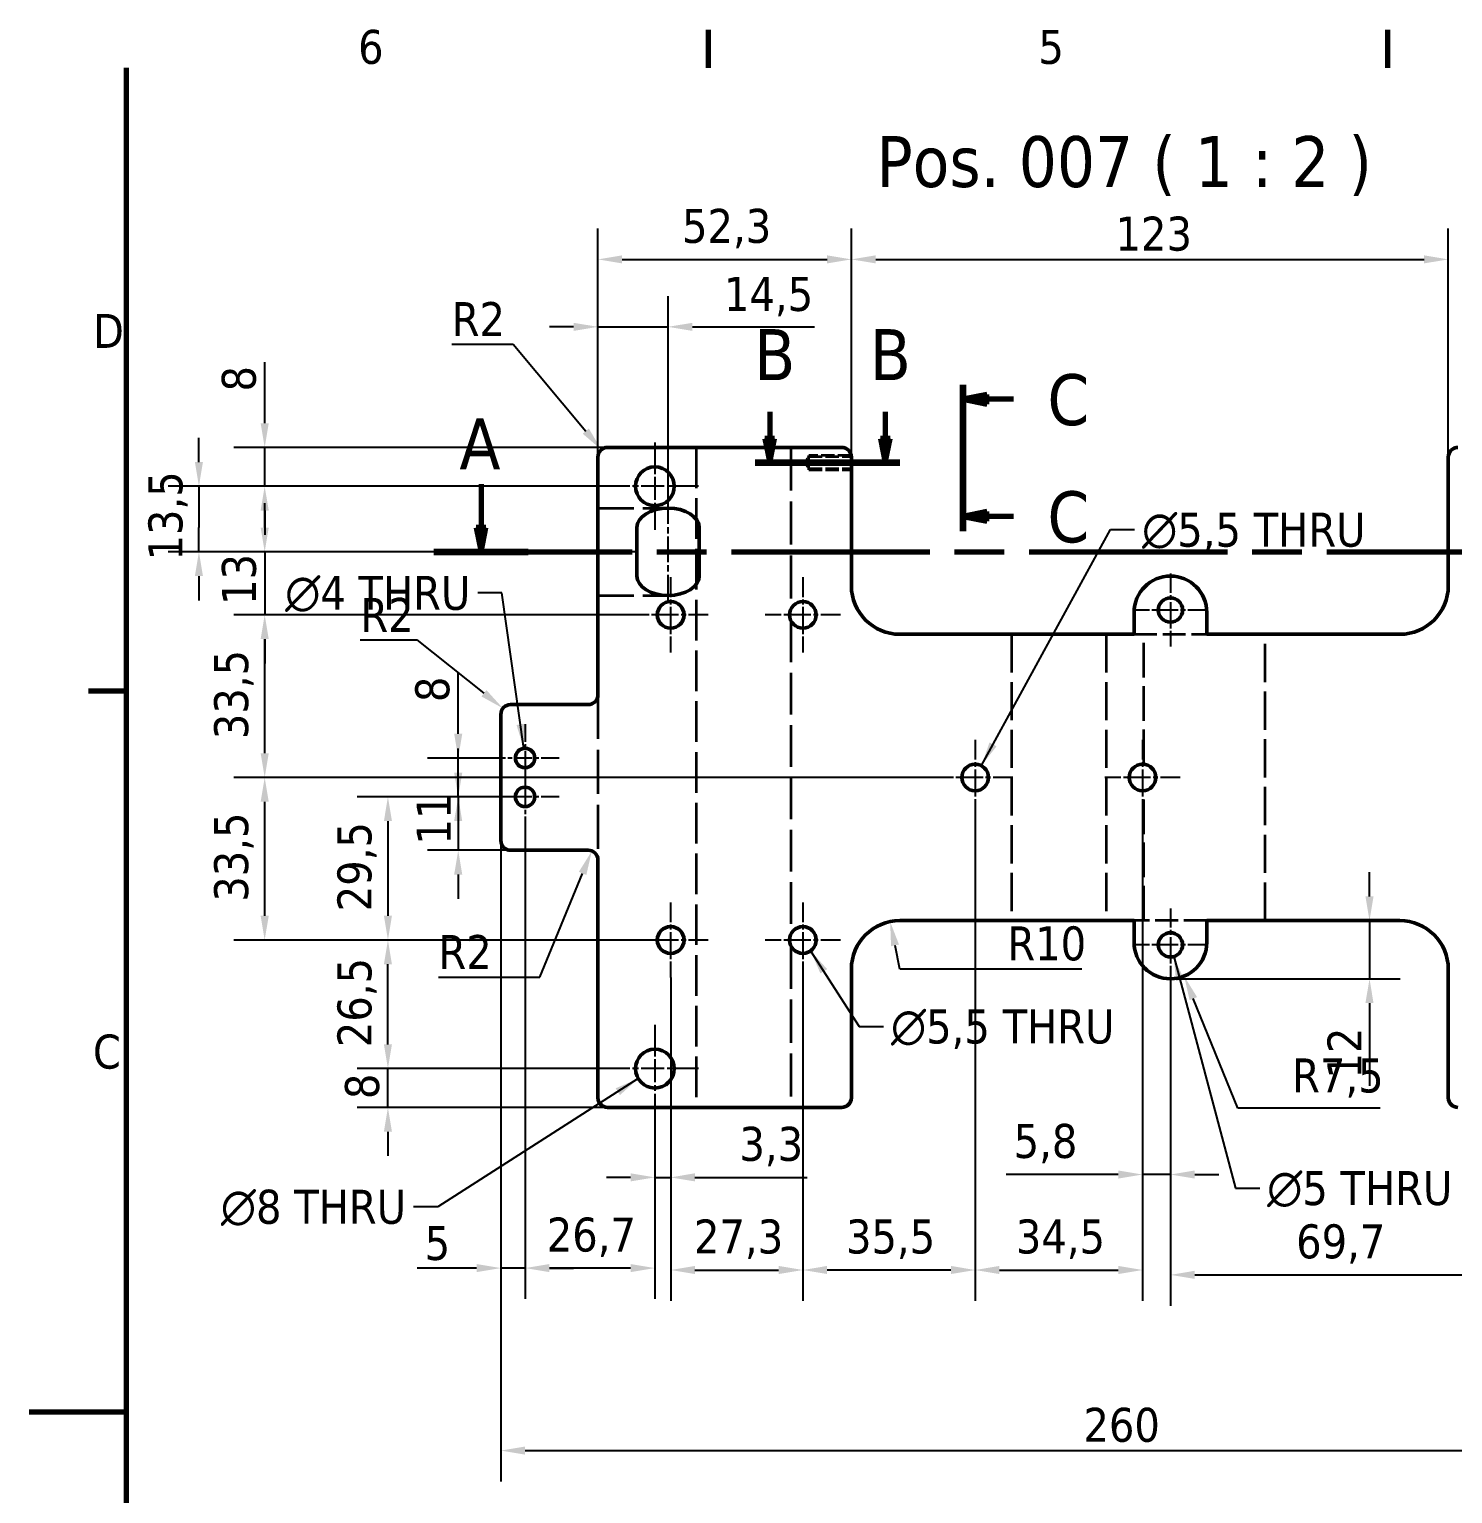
# Model space of a CAD drawing. Header units: millimetres. Extents: x 0 to 840, y 0 to 594.
# Drawn here: x 0 to 293.3, y 280.1 to 581.9 of the extents above; entities that cross this region are included whole.
import ezdxf

# ---------------------------------------------------------------- set-up
doc = ezdxf.new("R2010")
doc.units = ezdxf.units.MM
doc.header["$LTSCALE"] = 2
doc.linetypes.add('CHAIN', pattern=[0.3543, 0.2362, -0.0295, 0.0591, -0.0295])
doc.linetypes.add('DASHED', pattern=[0.2068, 0.1655, -0.0413])
for name, color, linetype, lineweight in [('Border (ISO)', 7, 'Continuous', 70), ('Center Mark (ISO)', 7, 'Continuous', 25), ('Centerline (ISO)', 7, 'Continuous', 25), ('Dimension (ISO)', 7, 'Continuous', 25), ('Hidden (ISO)', 7, 'DASHED', 35), ('Section Line (ISO)', 7, 'CHAIN', 70), ('Symbol (ISO)', 7, 'Continuous', 25), ('Visible (ISO)', 7, 'Continuous', 50)]:
    doc.layers.add(name, color=color, linetype=linetype, lineweight=lineweight)
doc.styles.add('Label Text (ISO)', font='tahoma.ttf')
doc.styles.add('Note Text (ISO)', font='tahoma.ttf')
doc.styles.add('Text Style45', font='tahoma.ttf')
doc.dimstyles.new('Default - Method 1b (ISO)', dxfattribs={"dimscale": 2, "dimtxt": 3.5, "dimasz": 2.5, "dimexe": 3.175, "dimexo": 0, "dimgap": 0.762, "dimtad": 1, "dimtoh": 1, "dimrnd": 1e-08, "dimtxsty": 'Note Text (ISO)', "dimcen": 0.09, "dimdle": 10, "dimclrd": 256, "dimclre": 256, "dimclrt": 256, "dimazin": 2, "dimtfac": 1, "dimtmove": 0, "dimatfit": 3, "dimfxl": 0, "dimtolj": 1, "dimlwd": -1, "dimlwe": -1, "dimarcsym": 0})
doc.dimstyles.new('Default - Method 1b (ISO)$7', dxfattribs={"dimscale": 2, "dimtxt": 3.5, "dimasz": 2.5, "dimexe": 3.175, "dimexo": 0, "dimgap": 0.762, "dimtad": 1, "dimtoh": 1, "dimrnd": 1e-08, "dimtxsty": 'Note Text (ISO)', "dimcen": 0.09, "dimdle": 10, "dimclrd": 256, "dimclre": 256, "dimclrt": 256, "dimazin": 2, "dimtfac": 1, "dimtmove": 0, "dimatfit": 3, "dimfxl": 0, "dimtolj": 1, "dimlwd": -1, "dimlwe": -1, "dimarcsym": 0})

# ---------------------------------------------------------------- blocks, each defined once
blk = doc.blocks.new('Borders Default Border')
at = {"layer": 'Border (ISO)'}
for p, q in [((70, 287), (70, 290.9)), ((140, 287), (140, 290.9)), ((10, 222.75), (6.1, 222.75))]:
    blk.add_line(p, q, dxfattribs=at)
at = {"layer": 'Border (ISO)', "flags": 128}
for points in [[(10, 10), (10, 287)], [(0, 148.5), (10, 148.5)]]:
    blk.add_lwpolyline(points, dxfattribs=at)
at = {"layer": 'Border (ISO)', "char_height": 3.5, "attachment_point": 7, "style": 'Note Text (ISO)'}
for s, insert in [('6', (33.88, 287.33)), ('5', (103.98, 287.33)), ('D', (6.57, 258.13)), ('C', (6.56, 183.81))]:
    blk.add_mtext(s, dxfattribs=dict(at, insert=insert))
blk = doc.blocks.new('*D5')
at = {"layer": 'Defpoints', "color": 0}
for p in [(97.18, 414.74), (357.18, 361.74), (357.18, 289.03)]:
    blk.add_point(p, dxfattribs=at)
at = {"layer": 'Dimension (ISO)'}
for p, q in [((97.18, 414.74), (97.18, 282.68)), ((357.18, 361.74), (357.18, 282.68)), ((102.18, 289.03), (352.18, 289.03))]:
    blk.add_line(p, q, dxfattribs=at)
for points in [[(102.18, 289.86), (102.18, 288.2), (97.18, 289.03)], [(352.18, 289.86), (352.18, 288.2), (357.18, 289.03)]]:
    blk.add_solid(points, dxfattribs=at)
at = {"layer": 'Dimension (ISO)', "insert": (217.24, 297.85), "char_height": 7, "attachment_point": 1, "style": 'Note Text (ISO)'}
blk.add_mtext('\\A1;260', dxfattribs=at)
blk = doc.blocks.new('2dTransSection0')
at = {"layer": 'Section Line (ISO)', "linetype": 'Continuous'}
for p, q in [((46.55, 244.1), (46.55, 239.62)), ((184.56, 244.1), (184.56, 239.62)), ((46.05, 239.62), (46.55, 237.12)), ((47.05, 239.62), (46.05, 239.62)), ((46.55, 239.62), (46.55, 237.12)), ((46.55, 237.12), (47.05, 239.62)), ((184.06, 239.62), (184.56, 237.12)), ((185.06, 239.62), (184.06, 239.62)), ((184.56, 239.62), (184.56, 237.12)), ((184.56, 237.12), (185.06, 239.62))]:
    blk.add_line(p, q, dxfattribs=at)
at = {"layer": 'Section Line (ISO)', "linetype": 'CHAIN', "ltscale": 43.281826}
blk.add_line((41.68, 237.12), (189.43, 237.12), dxfattribs=at)
at = {"layer": 'Section Line (ISO)', "linetype": 'Continuous', "lineweight": 140}
for p, q in [((41.68, 237.12), (51.42, 237.12)), ((179.7, 237.12), (189.43, 237.12))]:
    blk.add_line(p, q, dxfattribs=at)
at = {"layer": 'Section Line (ISO)', "linetype": 'Continuous', "flags": 128}
for points in [[(46.05, 239.62), (46.55, 237.12)], [(184.06, 239.62), (184.56, 237.12)]]:
    blk.add_lwpolyline(points, dxfattribs=at)
at = {"layer": 'Section Line (ISO)'}
for points in [[(46.05, 239.62), (46.55, 237.12), (47.05, 239.62), (46.05, 239.62)], [(184.06, 239.62), (184.56, 237.12), (185.06, 239.62), (184.06, 239.62)]]:
    blk.add_solid(points, dxfattribs=at)
at = {"layer": 'Section Line (ISO)', "char_height": 5.25, "attachment_point": 7, "style": 'Label Text (ISO)'}
for insert in [(44.32, 245.62), (182.33, 245.62)]:
    blk.add_mtext('A', dxfattribs=dict(at, insert=insert))
blk = doc.blocks.new('*D8')
at = {"layer": 'Defpoints', "color": 0}
for p in [(102.18, 416.74), (97.18, 414.74), (102.18, 326.64)]:
    blk.add_point(p, dxfattribs=at)
at = {"layer": 'Dimension (ISO)'}
for p, q in [((102.18, 416.74), (102.18, 320.29)), ((97.18, 414.74), (97.18, 320.29)), ((92.18, 326.64), (79.96, 326.64)), ((102.18, 326.64), (97.18, 326.64)), ((107.18, 326.64), (112.18, 326.64))]:
    blk.add_line(p, q, dxfattribs=at)
for points in [[(92.18, 327.47), (92.18, 325.81), (97.18, 326.64)], [(107.18, 327.47), (107.18, 325.81), (102.18, 326.64)]]:
    blk.add_solid(points, dxfattribs=at)
at = {"layer": 'Dimension (ISO)', "insert": (81.48, 335.31), "char_height": 7, "attachment_point": 1, "style": 'Note Text (ISO)'}
blk.add_mtext('\\A1;5', dxfattribs=at)
blk = doc.blocks.new('*D9')
at = {"layer": 'Defpoints', "color": 0}
for p in [(102.18, 416.74), (128.93, 358.74), (102.18, 326.64)]:
    blk.add_point(p, dxfattribs=at)
at = {"layer": 'Dimension (ISO)'}
for p, q in [((102.18, 416.74), (102.18, 320.29)), ((128.93, 358.74), (128.93, 320.29)), ((123.93, 326.64), (107.18, 326.64))]:
    blk.add_line(p, q, dxfattribs=at)
for points in [[(107.18, 327.47), (107.18, 325.81), (102.18, 326.64)], [(123.93, 327.47), (123.93, 325.81), (128.93, 326.64)]]:
    blk.add_solid(points, dxfattribs=at)
at = {"layer": 'Dimension (ISO)', "insert": (106.64, 337.05), "char_height": 7, "attachment_point": 1, "style": 'Note Text (ISO)'}
blk.add_mtext('\\A1;26,7', dxfattribs=at)
blk = doc.blocks.new('*D10')
at = {"layer": 'Defpoints', "color": 0}
for p in [(132.18, 386.49), (128.93, 358.74), (128.93, 345.33)]:
    blk.add_point(p, dxfattribs=at)
at = {"layer": 'Dimension (ISO)'}
for p, q in [((132.18, 386.49), (132.18, 338.98)), ((128.93, 358.74), (128.93, 338.98)), ((123.93, 345.33), (118.93, 345.33)), ((128.93, 345.33), (132.18, 345.33)), ((137.18, 345.33), (160.3, 345.33))]:
    blk.add_line(p, q, dxfattribs=at)
for points in [[(123.93, 346.17), (123.93, 344.5), (128.93, 345.33)], [(137.18, 346.17), (137.18, 344.5), (132.18, 345.33)]]:
    blk.add_solid(points, dxfattribs=at)
at = {"layer": 'Dimension (ISO)', "insert": (146.35, 355.74), "char_height": 7, "attachment_point": 1, "style": 'Note Text (ISO)'}
blk.add_mtext('\\A1;3,3', dxfattribs=at)
blk = doc.blocks.new('*D11')
at = {"layer": 'Defpoints', "color": 0}
for p in [(132.18, 386.49), (159.43, 386.49), (159.43, 326.24)]:
    blk.add_point(p, dxfattribs=at)
at = {"layer": 'Dimension (ISO)'}
for p, q in [((132.18, 386.49), (132.18, 319.89)), ((159.43, 386.49), (159.43, 319.89)), ((137.18, 326.24), (154.43, 326.24))]:
    blk.add_line(p, q, dxfattribs=at)
for points in [[(137.18, 327.08), (137.18, 325.41), (132.18, 326.24)], [(154.43, 327.08), (154.43, 325.41), (159.43, 326.24)]]:
    blk.add_solid(points, dxfattribs=at)
at = {"layer": 'Dimension (ISO)', "insert": (136.99, 336.65), "char_height": 7, "attachment_point": 1, "style": 'Note Text (ISO)'}
blk.add_mtext('\\A1;27,3', dxfattribs=at)
blk = doc.blocks.new('*D12')
at = {"layer": 'Defpoints', "color": 0}
for p in [(194.93, 419.99), (159.43, 386.49), (159.43, 326.24)]:
    blk.add_point(p, dxfattribs=at)
at = {"layer": 'Dimension (ISO)'}
for p, q in [((194.93, 419.99), (194.93, 319.89)), ((159.43, 386.49), (159.43, 319.89)), ((189.93, 326.24), (164.43, 326.24))]:
    blk.add_line(p, q, dxfattribs=at)
for points in [[(164.43, 327.08), (164.43, 325.41), (159.43, 326.24)], [(189.93, 327.08), (189.93, 325.41), (194.93, 326.24)]]:
    blk.add_solid(points, dxfattribs=at)
at = {"layer": 'Dimension (ISO)', "insert": (168.31, 336.65), "char_height": 7, "attachment_point": 1, "style": 'Note Text (ISO)'}
blk.add_mtext('\\A1;35,5', dxfattribs=at)
blk = doc.blocks.new('*D13')
at = {"layer": 'Defpoints', "color": 0}
for p in [(194.93, 419.99), (229.43, 419.99), (229.43, 326.24)]:
    blk.add_point(p, dxfattribs=at)
at = {"layer": 'Dimension (ISO)'}
for p, q in [((194.93, 419.99), (194.93, 319.89)), ((229.43, 419.99), (229.43, 319.89)), ((199.93, 326.24), (224.43, 326.24))]:
    blk.add_line(p, q, dxfattribs=at)
for points in [[(199.93, 327.08), (199.93, 325.41), (194.93, 326.24)], [(224.43, 327.08), (224.43, 325.41), (229.43, 326.24)]]:
    blk.add_solid(points, dxfattribs=at)
at = {"layer": 'Dimension (ISO)', "insert": (203.31, 336.65), "char_height": 7, "attachment_point": 1, "style": 'Note Text (ISO)'}
blk.add_mtext('\\A1;34,5', dxfattribs=at)
blk = doc.blocks.new('*D14')
at = {"layer": 'Defpoints', "color": 0}
for p in [(229.43, 419.99), (235.18, 385.74), (229.43, 345.92)]:
    blk.add_point(p, dxfattribs=at)
at = {"layer": 'Dimension (ISO)'}
for p, q in [((229.43, 419.99), (229.43, 339.57)), ((235.18, 385.74), (235.18, 339.57)), ((224.43, 345.92), (201.33, 345.92)), ((235.18, 345.92), (229.43, 345.92)), ((240.18, 345.92), (245.18, 345.92))]:
    blk.add_line(p, q, dxfattribs=at)
for points in [[(224.43, 346.75), (224.43, 345.08), (229.43, 345.92)], [(240.18, 346.75), (240.18, 345.08), (235.18, 345.92)]]:
    blk.add_solid(points, dxfattribs=at)
at = {"layer": 'Dimension (ISO)', "insert": (202.86, 356.34), "char_height": 7, "attachment_point": 1, "style": 'Note Text (ISO)'}
blk.add_mtext('\\A1;5,8', dxfattribs=at)
blk = doc.blocks.new('*D15')
at = {"layer": 'Defpoints', "color": 0}
for p in [(304.93, 386.49), (235.18, 385.74), (304.93, 325.24)]:
    blk.add_point(p, dxfattribs=at)
at = {"layer": 'Dimension (ISO)'}
for p, q in [((304.93, 386.49), (304.93, 318.89)), ((235.18, 385.74), (235.18, 318.89)), ((240.18, 325.24), (299.93, 325.24))]:
    blk.add_line(p, q, dxfattribs=at)
for points in [[(240.18, 326.08), (240.18, 324.41), (235.18, 325.24)], [(299.93, 326.08), (299.93, 324.41), (304.93, 325.24)]]:
    blk.add_solid(points, dxfattribs=at)
at = {"layer": 'Dimension (ISO)', "insert": (261.08, 335.65), "char_height": 7, "attachment_point": 1, "style": 'Note Text (ISO)'}
blk.add_mtext('\\A1;69,7', dxfattribs=at)
blk = doc.blocks.new('*D19')
at = {"layer": 'Defpoints', "color": 0}
for p in [(73.91, 367.74), (119.93, 367.74), (119.18, 359.74)]:
    blk.add_point(p, dxfattribs=at)
at = {"layer": 'Dimension (ISO)'}
for p, q in [((73.91, 372.74), (73.91, 377.74)), ((119.93, 367.74), (67.56, 367.74)), ((73.91, 359.74), (73.91, 367.74)), ((119.18, 359.74), (67.56, 359.74)), ((73.91, 354.74), (73.91, 349.74))]:
    blk.add_line(p, q, dxfattribs=at)
for points in [[(73.08, 372.74), (74.74, 372.74), (73.91, 367.74)], [(73.08, 354.74), (74.74, 354.74), (73.91, 359.74)]]:
    blk.add_solid(points, dxfattribs=at)
at = {"layer": 'Dimension (ISO)', "insert": (65.07, 361.46), "char_height": 7, "attachment_point": 1, "rotation": 90, "style": 'Note Text (ISO)'}
blk.add_mtext('\\A1;8', dxfattribs=at)
blk = doc.blocks.new('*D20')
at = {"layer": 'Defpoints', "color": 0}
for p in [(73.91, 394.24), (124.43, 394.24), (119.93, 367.74)]:
    blk.add_point(p, dxfattribs=at)
at = {"layer": 'Dimension (ISO)'}
for p, q in [((124.43, 394.24), (67.56, 394.24)), ((73.91, 372.74), (73.91, 389.24)), ((119.93, 367.74), (67.56, 367.74))]:
    blk.add_line(p, q, dxfattribs=at)
for points in [[(73.08, 389.24), (74.74, 389.24), (73.91, 394.24)], [(73.08, 372.74), (74.74, 372.74), (73.91, 367.74)]]:
    blk.add_solid(points, dxfattribs=at)
at = {"layer": 'Dimension (ISO)', "insert": (63.5, 372.16), "char_height": 7, "attachment_point": 1, "rotation": 90, "style": 'Note Text (ISO)'}
blk.add_mtext('\\A1;26,5', dxfattribs=at)
blk = doc.blocks.new('*D21')
at = {"layer": 'Defpoints', "color": 0}
for p in [(48.51, 427.74), (187.18, 427.74), (124.43, 394.24)]:
    blk.add_point(p, dxfattribs=at)
at = {"layer": 'Dimension (ISO)'}
for p, q in [((187.18, 427.74), (42.16, 427.74)), ((48.51, 399.24), (48.51, 422.74)), ((124.43, 394.24), (42.16, 394.24))]:
    blk.add_line(p, q, dxfattribs=at)
for points in [[(47.68, 422.74), (49.35, 422.74), (48.51, 427.74)], [(47.68, 399.24), (49.35, 399.24), (48.51, 394.24)]]:
    blk.add_solid(points, dxfattribs=at)
at = {"layer": 'Dimension (ISO)', "insert": (38.1, 402.13), "char_height": 7, "attachment_point": 1, "rotation": 90, "style": 'Note Text (ISO)'}
blk.add_mtext('\\A1;33,5', dxfattribs=at)
blk = doc.blocks.new('*D22')
at = {"layer": 'Defpoints', "color": 0}
for p in [(102.18, 423.74), (73.91, 394.24), (132.18, 394.24)]:
    blk.add_point(p, dxfattribs=at)
at = {"layer": 'Dimension (ISO)'}
for p, q in [((102.18, 423.74), (67.56, 423.74)), ((73.91, 418.74), (73.91, 399.24)), ((132.18, 394.24), (67.56, 394.24))]:
    blk.add_line(p, q, dxfattribs=at)
for points in [[(73.08, 418.74), (74.74, 418.74), (73.91, 423.74)], [(73.08, 399.24), (74.74, 399.24), (73.91, 394.24)]]:
    blk.add_solid(points, dxfattribs=at)
at = {"layer": 'Dimension (ISO)', "insert": (63.5, 400.16), "char_height": 7, "attachment_point": 1, "rotation": 90, "style": 'Note Text (ISO)'}
blk.add_mtext('\\A1;29,5', dxfattribs=at)
blk = doc.blocks.new('*D23')
at = {"layer": 'Defpoints', "color": 0}
for p in [(95.18, 431.74), (88.4, 423.74), (95.18, 423.74)]:
    blk.add_point(p, dxfattribs=at)
at = {"layer": 'Dimension (ISO)'}
for p, q in [((88.4, 436.74), (88.4, 449.35)), ((95.18, 431.74), (82.05, 431.74)), ((88.4, 423.74), (88.4, 431.74)), ((95.18, 423.74), (82.05, 423.74)), ((88.4, 418.74), (88.4, 413.74))]:
    blk.add_line(p, q, dxfattribs=at)
for points in [[(87.56, 436.74), (89.23, 436.74), (88.4, 431.74)], [(87.56, 418.74), (89.23, 418.74), (88.4, 423.74)]]:
    blk.add_solid(points, dxfattribs=at)
at = {"layer": 'Dimension (ISO)', "insert": (79.55, 443.27), "char_height": 7, "attachment_point": 1, "rotation": 90, "style": 'Note Text (ISO)'}
blk.add_mtext('\\A1;8', dxfattribs=at)
blk = doc.blocks.new('*D24')
at = {"layer": 'Defpoints', "color": 0}
for p in [(102.18, 423.74), (88.4, 412.74), (99.18, 412.74)]:
    blk.add_point(p, dxfattribs=at)
at = {"layer": 'Dimension (ISO)'}
for p, q in [((88.4, 428.74), (88.4, 433.74)), ((102.18, 423.74), (82.05, 423.74)), ((88.4, 423.74), (88.4, 412.74)), ((99.18, 412.74), (82.05, 412.74)), ((88.4, 407.74), (88.4, 402.74))]:
    blk.add_line(p, q, dxfattribs=at)
for points in [[(87.56, 428.74), (89.23, 428.74), (88.4, 423.74)], [(87.56, 407.74), (89.23, 407.74), (88.4, 412.74)]]:
    blk.add_solid(points, dxfattribs=at)
at = {"layer": 'Dimension (ISO)', "insert": (79.85, 413.91), "char_height": 7, "attachment_point": 1, "rotation": 90, "style": 'Note Text (ISO)'}
blk.add_mtext('\\A1;11', dxfattribs=at)
blk = doc.blocks.new('*D25')
at = {"layer": 'Defpoints', "color": 0}
for p in [(48.51, 461.24), (124.43, 461.24), (187.18, 427.74)]:
    blk.add_point(p, dxfattribs=at)
at = {"layer": 'Dimension (ISO)'}
for p, q in [((124.43, 461.24), (42.16, 461.24)), ((48.51, 432.74), (48.51, 456.24)), ((187.18, 427.74), (42.16, 427.74))]:
    blk.add_line(p, q, dxfattribs=at)
for points in [[(47.68, 456.24), (49.35, 456.24), (48.51, 461.24)], [(47.68, 432.74), (49.35, 432.74), (48.51, 427.74)]]:
    blk.add_solid(points, dxfattribs=at)
at = {"layer": 'Dimension (ISO)', "insert": (38.1, 435.63), "char_height": 7, "attachment_point": 1, "rotation": 90, "style": 'Note Text (ISO)'}
blk.add_mtext('\\A1;33,5', dxfattribs=at)
blk = doc.blocks.new('*D26')
at = {"layer": 'Defpoints', "color": 0}
for p in [(83.37, 474.24), (48.51, 461.24), (124.43, 461.24)]:
    blk.add_point(p, dxfattribs=at)
at = {"layer": 'Dimension (ISO)'}
for p, q in [((48.51, 479.24), (48.51, 484.24)), ((83.37, 474.24), (42.16, 474.24)), ((48.51, 474.24), (48.51, 461.24)), ((124.43, 461.24), (42.16, 461.24)), ((48.51, 456.24), (48.51, 451.24))]:
    blk.add_line(p, q, dxfattribs=at)
for points in [[(47.68, 479.24), (49.35, 479.24), (48.51, 474.24)], [(47.68, 456.24), (49.35, 456.24), (48.51, 461.24)]]:
    blk.add_solid(points, dxfattribs=at)
at = {"layer": 'Dimension (ISO)', "insert": (39.7, 463.29), "char_height": 7, "attachment_point": 1, "rotation": 90, "style": 'Note Text (ISO)'}
blk.add_mtext('\\A1;13', dxfattribs=at)
blk = doc.blocks.new('*D27')
at = {"layer": 'Defpoints', "color": 0}
for p in [(48.51, 495.74), (119.18, 495.74), (119.93, 487.74)]:
    blk.add_point(p, dxfattribs=at)
at = {"layer": 'Dimension (ISO)'}
for p, q in [((48.51, 500.74), (48.51, 513.35)), ((119.18, 495.74), (42.16, 495.74)), ((48.51, 487.74), (48.51, 495.74)), ((119.93, 487.74), (42.16, 487.74)), ((48.51, 482.74), (48.51, 477.74))]:
    blk.add_line(p, q, dxfattribs=at)
for points in [[(47.68, 500.74), (49.35, 500.74), (48.51, 495.74)], [(47.68, 482.74), (49.35, 482.74), (48.51, 487.74)]]:
    blk.add_solid(points, dxfattribs=at)
at = {"layer": 'Dimension (ISO)', "insert": (39.67, 507.27), "char_height": 7, "attachment_point": 1, "rotation": 90, "style": 'Note Text (ISO)'}
blk.add_mtext('\\A1;8', dxfattribs=at)
blk = doc.blocks.new('*D28')
at = {"layer": 'Defpoints', "color": 0}
for p in [(115.18, 410.74), (115.94, 412.59)]:
    blk.add_point(p, dxfattribs=at)
at = {"layer": 'Dimension (ISO)'}
for p, q in [((105.23, 386.6), (114.03, 407.97)), ((84.31, 386.6), (105.23, 386.6))]:
    blk.add_line(p, q, dxfattribs=at)
blk.add_solid([(113.26, 408.29), (114.8, 407.65), (115.94, 412.59)], dxfattribs=at)
at = {"layer": 'Dimension (ISO)', "insert": (84.31, 395.27), "char_height": 7, "attachment_point": 1, "style": 'Note Text (ISO)'}
blk.add_mtext('\\A1;R2', dxfattribs=at)
blk = doc.blocks.new('*D29')
at = {"layer": 'Defpoints', "color": 0}
for p in [(268.17, 398.24), (235.18, 386.24), (276.2, 386.24)]:
    blk.add_point(p, dxfattribs=at)
at = {"layer": 'Dimension (ISO)'}
for p, q in [((276.2, 403.24), (276.2, 408.24)), ((276.2, 398.24), (276.2, 386.24)), ((235.18, 386.24), (282.55, 386.24)), ((276.2, 381.24), (276.2, 364.17))]:
    blk.add_line(p, q, dxfattribs=at)
for points in [[(275.36, 403.24), (277.03, 403.24), (276.2, 398.24)], [(275.36, 381.24), (277.03, 381.24), (276.2, 386.24)]]:
    blk.add_solid(points, dxfattribs=at)
at = {"layer": 'Dimension (ISO)', "insert": (267.53, 365.69), "char_height": 7, "attachment_point": 1, "rotation": 90, "style": 'Note Text (ISO)'}
blk.add_mtext('\\A1;12', dxfattribs=at)
blk = doc.blocks.new('*D30')
at = {"layer": 'Defpoints', "color": 0}
for p in [(177.41, 398.04), (179.43, 388.24)]:
    blk.add_point(p, dxfattribs=at)
at = {"layer": 'Dimension (ISO)'}
for p, q in [((179.43, 388.24), (178.42, 393.14)), ((216.94, 388.24), (179.43, 388.24))]:
    blk.add_line(p, q, dxfattribs=at)
blk.add_solid([(179.23, 393.31), (177.6, 392.97), (177.41, 398.04)], dxfattribs=at)
at = {"layer": 'Dimension (ISO)', "insert": (201.56, 397.05), "char_height": 7, "attachment_point": 1, "style": 'Note Text (ISO)'}
blk.add_mtext('\\A1;R10', dxfattribs=at)
blk = doc.blocks.new('*D31')
at = {"layer": 'Defpoints', "color": 0}
for p in [(235.18, 393.74), (238, 386.8)]:
    blk.add_point(p, dxfattribs=at)
at = {"layer": 'Dimension (ISO)'}
for p, q in [((249.09, 359.58), (239.89, 382.17)), ((278.42, 359.58), (249.09, 359.58))]:
    blk.add_line(p, q, dxfattribs=at)
blk.add_solid([(240.66, 382.48), (239.12, 381.85), (238, 386.8)], dxfattribs=at)
at = {"layer": 'Dimension (ISO)', "insert": (260.24, 369.84), "char_height": 7, "attachment_point": 1, "style": 'Note Text (ISO)'}
blk.add_mtext('\\A1;R7,5', dxfattribs=at)
blk = doc.blocks.new('*D32')
at = {"layer": 'Defpoints', "color": 0}
for p in [(117.89, 495.28), (119.18, 493.74)]:
    blk.add_point(p, dxfattribs=at)
at = {"layer": 'Dimension (ISO)'}
for p, q in [((87.05, 517.04), (99.7, 517.04)), ((99.7, 517.04), (114.69, 499.11))]:
    blk.add_line(p, q, dxfattribs=at)
blk.add_solid([(115.32, 499.65), (114.05, 498.58), (117.89, 495.28)], dxfattribs=at)
at = {"layer": 'Dimension (ISO)', "insert": (87.05, 525.7), "char_height": 7, "attachment_point": 1, "style": 'Note Text (ISO)'}
blk.add_mtext('\\A1;R2', dxfattribs=at)
blk = doc.blocks.new('*D35')
at = {"layer": 'Defpoints', "color": 0}
for p in [(292.43, 534.5), (169.43, 493.74), (292.43, 493.74)]:
    blk.add_point(p, dxfattribs=at)
at = {"layer": 'Dimension (ISO)'}
for p, q in [((169.43, 493.74), (169.43, 540.85)), ((292.43, 493.74), (292.43, 540.85)), ((174.43, 534.5), (287.43, 534.5))]:
    blk.add_line(p, q, dxfattribs=at)
for points in [[(174.43, 535.33), (174.43, 533.67), (169.43, 534.5)], [(287.43, 535.33), (287.43, 533.67), (292.43, 534.5)]]:
    blk.add_solid(points, dxfattribs=at)
at = {"layer": 'Dimension (ISO)', "insert": (223.85, 543.31), "char_height": 7, "attachment_point": 1, "style": 'Note Text (ISO)'}
blk.add_mtext('\\A1;123', dxfattribs=at)
blk = doc.blocks.new('*D36')
at = {"layer": 'Defpoints', "color": 0}
for p in [(169.43, 534.5), (117.18, 493.74), (169.43, 493.74)]:
    blk.add_point(p, dxfattribs=at)
at = {"layer": 'Dimension (ISO)'}
for p, q in [((117.18, 493.74), (117.18, 540.85)), ((169.43, 493.74), (169.43, 540.85)), ((122.18, 534.5), (164.43, 534.5))]:
    blk.add_line(p, q, dxfattribs=at)
for points in [[(122.18, 535.33), (122.18, 533.67), (117.18, 534.5)], [(164.43, 535.33), (164.43, 533.67), (169.43, 534.5)]]:
    blk.add_solid(points, dxfattribs=at)
at = {"layer": 'Dimension (ISO)', "insert": (134.52, 544.91), "char_height": 7, "attachment_point": 1, "style": 'Note Text (ISO)'}
blk.add_mtext('\\A1;52,3', dxfattribs=at)
blk = doc.blocks.new('*D37')
at = {"layer": 'Defpoints', "color": 0}
for p in [(97.61, 441.99), (99.18, 440.74)]:
    blk.add_point(p, dxfattribs=at)
at = {"layer": 'Dimension (ISO)'}
for p, q in [((68.22, 456.07), (79.84, 456.07)), ((79.84, 456.07), (93.69, 445.09))]:
    blk.add_line(p, q, dxfattribs=at)
blk.add_solid([(94.21, 445.74), (93.17, 444.44), (97.61, 441.99)], dxfattribs=at)
at = {"layer": 'Dimension (ISO)', "insert": (68.22, 464.74), "char_height": 7, "attachment_point": 1, "style": 'Note Text (ISO)'}
blk.add_mtext('\\A1;R2', dxfattribs=at)
blk = doc.blocks.new('*D38')
at = {"layer": 'Defpoints', "color": 0}
for p in [(119.93, 487.74), (34.96, 474.24), (125.22, 474.24)]:
    blk.add_point(p, dxfattribs=at)
at = {"layer": 'Dimension (ISO)'}
for p, q in [((34.96, 492.74), (34.96, 497.74)), ((119.93, 487.74), (28.61, 487.74)), ((34.96, 487.74), (34.96, 482.74)), ((34.96, 482.74), (34.96, 479.24)), ((34.96, 474.24), (34.96, 479.24)), ((125.22, 474.24), (28.61, 474.24)), ((34.96, 469.24), (34.96, 464.24))]:
    blk.add_line(p, q, dxfattribs=at)
for points in [[(34.13, 492.74), (35.79, 492.74), (34.96, 487.74)], [(34.13, 469.24), (35.79, 469.24), (34.96, 474.24)]]:
    blk.add_solid(points, dxfattribs=at)
at = {"layer": 'Dimension (ISO)', "insert": (24.55, 472.44), "char_height": 7, "attachment_point": 1, "rotation": 90, "style": 'Note Text (ISO)'}
blk.add_mtext('\\A1;13,5', dxfattribs=at)
blk = doc.blocks.new('*D39')
at = {"layer": 'Defpoints', "color": 0}
for p in [(131.65, 520.6), (117.18, 493.74), (131.65, 484.24)]:
    blk.add_point(p, dxfattribs=at)
at = {"layer": 'Dimension (ISO)'}
for p, q in [((117.18, 493.74), (117.18, 526.95)), ((131.65, 484.24), (131.65, 526.95)), ((112.18, 520.6), (107.18, 520.6)), ((117.18, 520.6), (131.65, 520.6)), ((136.65, 520.6), (161.81, 520.6))]:
    blk.add_line(p, q, dxfattribs=at)
for points in [[(112.18, 521.43), (112.18, 519.76), (117.18, 520.6)], [(136.65, 521.43), (136.65, 519.76), (131.65, 520.6)]]:
    blk.add_solid(points, dxfattribs=at)
at = {"layer": 'Dimension (ISO)', "insert": (143.17, 530.88), "char_height": 7, "attachment_point": 1, "style": 'Note Text (ISO)'}
blk.add_mtext('\\A1;14,5', dxfattribs=at)
blk = doc.blocks.new('2dTransSection1')
at = {"layer": 'Section Line (ISO)', "linetype": 'Continuous'}
for p, q in [((76.3, 251.53), (76.3, 248.81)), ((88.2, 251.53), (88.2, 248.81)), ((75.8, 248.81), (76.3, 246.31)), ((76.8, 248.81), (75.8, 248.81)), ((76.3, 248.81), (76.3, 246.31)), ((76.3, 246.31), (76.8, 248.81)), ((87.7, 248.81), (88.2, 246.31)), ((88.7, 248.81), (87.7, 248.81)), ((88.2, 248.81), (88.2, 246.31)), ((88.2, 246.31), (88.7, 248.81))]:
    blk.add_line(p, q, dxfattribs=at)
at = {"layer": 'Section Line (ISO)', "linetype": 'CHAIN', "ltscale": 16.561878}
blk.add_line((74.8, 246.31), (89.7, 246.31), dxfattribs=at)
at = {"layer": 'Section Line (ISO)', "linetype": 'Continuous', "lineweight": 140}
blk.add_line((74.8, 246.31), (89.7, 246.31), dxfattribs=at)
at = {"layer": 'Section Line (ISO)', "linetype": 'Continuous', "flags": 128}
for points in [[(75.8, 248.81), (76.3, 246.31)], [(87.7, 248.81), (88.2, 246.31)]]:
    blk.add_lwpolyline(points, dxfattribs=at)
at = {"layer": 'Section Line (ISO)'}
for points in [[(75.8, 248.81), (76.3, 246.31), (76.8, 248.81), (75.8, 248.81)], [(87.7, 248.81), (88.2, 246.31), (88.7, 248.81), (87.7, 248.81)]]:
    blk.add_solid(points, dxfattribs=at)
at = {"layer": 'Section Line (ISO)', "char_height": 5.25, "attachment_point": 7, "style": 'Label Text (ISO)'}
for insert in [(74.69, 254.81), (86.6, 254.81)]:
    blk.add_mtext('B', dxfattribs=dict(at, insert=insert))
blk = doc.blocks.new('2dTransSection2')
at = {"layer": 'Section Line (ISO)', "linetype": 'CHAIN', "ltscale": 16.750229}
blk.add_line((96.18, 254.34), (96.18, 239.26), dxfattribs=at)
at = {"layer": 'Section Line (ISO)', "linetype": 'Continuous', "lineweight": 140}
blk.add_line((96.18, 254.34), (96.18, 239.26), dxfattribs=at)
at = {"layer": 'Section Line (ISO)', "linetype": 'Continuous'}
for p, q in [((98.68, 253.34), (96.18, 252.84)), ((98.68, 252.84), (96.18, 252.84)), ((96.18, 252.84), (98.68, 252.34)), ((98.68, 252.34), (98.68, 253.34)), ((101.4, 252.84), (98.68, 252.84)), ((98.68, 241.26), (96.18, 240.76)), ((98.68, 240.76), (96.18, 240.76)), ((96.18, 240.76), (98.68, 240.26)), ((98.68, 240.26), (98.68, 241.26)), ((101.4, 240.76), (98.68, 240.76))]:
    blk.add_line(p, q, dxfattribs=at)
at = {"layer": 'Section Line (ISO)', "linetype": 'Continuous', "flags": 128}
for points in [[(98.68, 253.34), (96.18, 252.84)], [(98.68, 241.26), (96.18, 240.76)]]:
    blk.add_lwpolyline(points, dxfattribs=at)
at = {"layer": 'Section Line (ISO)'}
for points in [[(98.68, 253.34), (96.18, 252.84), (98.68, 252.34), (98.68, 253.34)], [(98.68, 241.26), (96.18, 240.76), (98.68, 240.26), (98.68, 241.26)]]:
    blk.add_solid(points, dxfattribs=at)
at = {"layer": 'Section Line (ISO)', "char_height": 5.25, "attachment_point": 7, "style": 'Label Text (ISO)'}
for insert in [(104.91, 250.07), (104.91, 238)]:
    blk.add_mtext('C', dxfattribs=dict(at, insert=insert))

msp = doc.modelspace()

# ---------------------------------------------------------------- linework, layer by layer
at = {"layer": 'Center Mark (ISO)', "linetype": 'CHAIN', "ltscale": 10.000767}
for p, q in [((128.9266, 496.7442), (128.9266, 478.7442)), ((137.9266, 487.7442), (119.9266, 487.7442)), ((128.9266, 376.7442), (128.9266, 358.7442)), ((137.9266, 367.7442), (119.9266, 367.7442))]:
    msp.add_line(p, q, dxfattribs=at)
at = {"layer": 'Center Mark (ISO)', "linetype": 'CHAIN', "ltscale": 8.611757}
for p, q in [((132.1766, 468.9942), (132.1766, 453.4942)), ((159.4266, 468.9942), (159.4266, 453.4942)), ((139.9266, 461.2442), (124.4266, 461.2442)), ((167.1766, 461.2442), (151.6766, 461.2442)), ((194.9266, 435.4942), (194.9266, 419.9942)), ((229.4266, 435.4942), (229.4266, 419.9942)), ((202.6766, 427.7442), (187.1766, 427.7442)), ((237.1766, 427.7442), (221.6766, 427.7442)), ((132.1766, 401.9942), (132.1766, 386.4942)), ((159.4266, 401.9942), (159.4266, 386.4942)), ((139.9266, 394.2442), (124.4266, 394.2442)), ((167.1766, 394.2442), (151.6766, 394.2442))]:
    msp.add_line(p, q, dxfattribs=at)
at = {"layer": 'Center Mark (ISO)', "linetype": 'CHAIN', "ltscale": 8.333956}
for p, q in [((235.1766, 469.7442), (235.1766, 454.7442)), ((242.6766, 462.2442), (227.6766, 462.2442)), ((235.1766, 400.7442), (235.1766, 385.7442)), ((242.6766, 393.2442), (227.6766, 393.2442))]:
    msp.add_line(p, q, dxfattribs=at)
at = {"layer": 'Center Mark (ISO)', "linetype": 'CHAIN', "ltscale": 7.778352}
for p, q in [((102.1766, 438.7442), (102.1766, 424.7442)), ((109.1766, 431.7442), (95.1766, 431.7442)), ((102.1766, 430.7442), (102.1766, 416.7442)), ((109.1766, 423.7442), (95.1766, 423.7442))]:
    msp.add_line(p, q, dxfattribs=at)
at = {"layer": 'Centerline (ISO)', "linetype": 'CHAIN', "ltscale": 11.111974}
msp.add_line((131.6488, 464.2442), (131.6488, 484.2442), dxfattribs=at)
at = {"layer": 'Hidden (ISO)', "ltscale": 25.293856}
msp.add_line((137.4266, 495.7442), (137.4266, 359.7442), dxfattribs=at)
at = {"layer": 'Hidden (ISO)', "ltscale": 26.881332}
for p, q in [((156.9266, 495.7442), (156.9266, 462.3899)), ((156.9266, 393.0986), (156.9266, 359.7442))]:
    msp.add_line(p, q, dxfattribs=at)
at = {"layer": 'Hidden (ISO)', "ltscale": 1.365265}
for q in [(160.6266, 493.8462), (160.6266, 491.3872)]:
    msp.add_line((159.8878, 492.6167), q, dxfattribs=at)
at = {"layer": 'Hidden (ISO)', "ltscale": 8.343201}
msp.add_line((169.3916, 494.1167), (160.6266, 494.1167), dxfattribs=at)
at = {"layer": 'Hidden (ISO)', "ltscale": 4.485566}
msp.add_line((160.6266, 491.1167), (160.6266, 494.1167), dxfattribs=at)
at = {"layer": 'Hidden (ISO)', "ltscale": 8.374035}
msp.add_line((160.6266, 493.8462), (169.424, 493.8462), dxfattribs=at)
at = {"layer": 'Hidden (ISO)', "ltscale": 8.376513}
for p, q in [((160.6266, 491.3872), (169.4266, 491.3872)), ((160.6266, 491.1167), (169.4266, 491.1167))]:
    msp.add_line(p, q, dxfattribs=at)
at = {"layer": 'Hidden (ISO)', "ltscale": 22.3409}
for p, q in [((117.1766, 483.2442), (131.6488, 483.2442)), ((117.1766, 465.2442), (131.6488, 465.2442))]:
    msp.add_line(p, q, dxfattribs=at)
at = {"layer": 'Hidden (ISO)', "ltscale": 26.075399}
msp.add_line((156.9266, 460.0986), (156.9266, 395.3899), dxfattribs=at)
at = {"layer": 'Hidden (ISO)', "ltscale": 23.774984}
for p, q in [((202.4266, 457.2442), (202.4266, 398.2442)), ((221.9266, 457.2442), (221.9266, 398.2442)), ((254.6766, 398.2442), (254.6766, 457.2442))]:
    msp.add_line(p, q, dxfattribs=at)
at = {"layer": 'Hidden (ISO)', "ltscale": 14.278216}
for p, q in [((227.6766, 457.2442), (242.6766, 457.2442)), ((242.6766, 398.2442), (227.6766, 398.2442))]:
    msp.add_line(p, q, dxfattribs=at)
at = {"layer": 'Hidden (ISO)', "ltscale": 21.567848}
for p, q in [((229.6766, 430.4828), (229.6766, 457.2442)), ((229.6766, 398.2442), (229.6766, 425.0056))]:
    msp.add_line(p, q, dxfattribs=at)
at = {"layer": 'Hidden (ISO)', "ltscale": 27.401676}
msp.add_line((117.1766, 444.7442), (117.1766, 410.7442), dxfattribs=at)
at = {"layer": 'Visible (ISO)'}
for p, q in [((167.4266, 495.7442), (119.1766, 495.7442)), ((117.1766, 493.7442), (117.1766, 444.7442)), ((169.4266, 467.2442), (169.4266, 493.7442)), ((292.4266, 493.7442), (292.4266, 467.2442)), ((125.2167, 469.2442), (125.2167, 479.2442)), ((138.0809, 479.2442), (138.0809, 469.2442)), ((227.6766, 457.2442), (227.6766, 461.7442)), ((242.6766, 457.2442), (242.6766, 461.7442)), ((227.6766, 457.2442), (179.4266, 457.2442)), ((282.4266, 457.2442), (242.6766, 457.2442)), ((97.1766, 440.7442), (97.1766, 414.7442)), ((115.1766, 442.7442), (99.1766, 442.7442)), ((99.1766, 412.7442), (115.1766, 412.7442)), ((117.1766, 410.7442), (117.1766, 361.7442)), ((179.4266, 398.2442), (227.6766, 398.2442)), ((227.6766, 398.2442), (227.6766, 393.7442)), ((242.6766, 398.2442), (282.4266, 398.2442)), ((242.6766, 398.2442), (242.6766, 393.7442)), ((169.4266, 361.7442), (169.4266, 388.2442)), ((292.4266, 388.2442), (292.4266, 361.7442)), ((119.1766, 359.7442), (167.4266, 359.7442))]:
    msp.add_line(p, q, dxfattribs=at)
for centre, radius in [((128.9266, 487.7442), 4), ((235.1766, 462.2442), 2.5), ((132.1766, 461.2442), 2.75), ((159.4266, 461.2442), 2.75), ((102.1766, 431.7442), 2), ((194.9266, 427.7442), 2.75), ((229.4266, 427.7442), 2.75), ((102.1766, 423.7442), 2), ((132.1766, 394.2442), 2.75), ((159.4266, 394.2442), 2.75), ((235.1766, 393.2442), 2.5), ((128.9266, 367.7442), 4)]:
    msp.add_circle(centre, radius, dxfattribs=at)
for centre, radius, start, end in [((119.1766, 493.7442), 2, 90, 180), ((167.4266, 493.7442), 2, 0, 90), ((294.4266, 493.7442), 2, 90, 180), ((235.1766, 461.7442), 7.5, 0, 180), ((179.4266, 467.2442), 10, 180, 270), ((282.4266, 467.2442), 10, 270, 0), ((115.1766, 444.7442), 2, 270, 0), ((99.1766, 440.7442), 2, 90, 180), ((99.1766, 414.7442), 2, 180, 270), ((115.1766, 410.7442), 2, 0, 90), ((179.4266, 388.2442), 10, 90, 180), ((282.4266, 388.2442), 10, 0, 90), ((235.1766, 393.7442), 7.5, 180, 0), ((119.1766, 361.7442), 2, 180, 270), ((167.4266, 361.7442), 2, 270, 0), ((294.4266, 361.7442), 2, 180, 270)]:
    msp.add_arc(centre, radius, start, end, dxfattribs=at)
for centre, major_axis in [((131.6488, 479.2442), (6.4321, 0)), ((131.6488, 469.2442), (-6.4321, 0))]:
    msp.add_ellipse(centre, major_axis=major_axis, ratio=0.62188214, start_param=0, end_param=3.14159265, dxfattribs=at)

# ---------------------------------------------------------------- block references
at = {"xscale": 2, "yscale": 2, "zscale": 2}
msp.add_blockref('Borders Default Border', (0, 0), dxfattribs=at)
at = {"layer": 'Section Line (ISO)', "xscale": 2, "yscale": 2, "zscale": 2}
for name in ['2dTransSection1', '2dTransSection2', '2dTransSection0']:
    msp.add_blockref(name, (0, 0), dxfattribs=at)

# ---------------------------------------------------------------- texts
at = {"layer": 'Symbol (ISO)', "insert": (174.5951, 547.5277), "char_height": 10.48, "attachment_point": 7, "style": 'Text Style45'}
msp.add_mtext('Pos. 007 ( 1 : 2 )', dxfattribs=at)
at = {"layer": 'Symbol (ISO)', "char_height": 7, "line_spacing_factor": 0.6125, "style": 'Note Text (ISO)'}
for s, insert, width, attachment_point in [('\\fAIGDT|b0|i0;\\H7.0000;n\\fTahoma|b0|i0;\\H7.0000;5,5 THRU', (229.3244, 482.3041), 49.168528, 1), ('\\fAIGDT|b0|i0;\\H7.0000;n\\fTahoma|b0|i0;\\H7.0000;4 THRU', (90.8935, 469.2859), 40.918286, 3), ('\\fAIGDT|b0|i0;\\H7.0000;n\\fTahoma|b0|i0;\\H7.0000;5,5 THRU', (177.5773, 379.9266), 49.168528, 1), ('\\fAIGDT|b0|i0;\\H7.0000;n\\fTahoma|b0|i0;\\H7.0000;5 THRU', (255.1007, 346.631), 40.918286, 1), ('\\fAIGDT|b0|i0;\\H7.0000;n\\fTahoma|b0|i0;\\H7.0000;8 THRU', (77.6406, 342.7801), 40.918286, 3)]:
    msp.add_mtext(s, dxfattribs=dict(at, insert=insert, width=width, attachment_point=attachment_point))

# ---------------------------------------------------------------- dimensions: what is measured, and where the dimension line sits
at = {"layer": 'Dimension (ISO)'}
for base, p1, p2, angle, override, picture, middle in [((169.426595764, 534.4984828808), (117.176595764, 493.7442256016), (169.426595764, 493.7442256016), 180, {"dimgap": 0.762, "dimtoh": 0, "dimdec": 1, "dimtol": 0, "dimlim": 0, "dimtp": 0, "dimtm": 0, "dimtdec": 2, "dimtofl": 0, "dimatfit": 1}, '*D36', (143.301595764, 534.4984828808)), ((131.6488, 520.5953), (117.1766, 493.7442), (131.6488, 484.2442), 180, {"dimgap": 0.762, "dimtoh": 0, "dimdec": 1, "dimtol": 0, "dimlim": 0, "dimtp": 0, "dimtm": 0, "dimtdec": 2, "dimtofl": 1, "dimatfit": 1}, '*D39', (151.7312, 520.5953)), ((48.5125, 495.7442), (119.9266, 487.7442), (119.1766, 495.7442), 90, {"dimgap": 0.762, "dimtoh": 0, "dimdec": 2, "dimtol": 0, "dimlim": 0, "dimtp": 0, "dimtm": 0, "dimtdec": 2, "dimtofl": 1, "dimatfit": 1}, '*D27', (48.5125, 509.5483)), ((34.9586, 474.2442), (119.9266, 487.7442), (125.2167, 474.2442), 90, {"dimgap": 0.762, "dimtoh": 0, "dimdec": 2, "dimtol": 0, "dimlim": 0, "dimtp": 0, "dimtm": 0, "dimtdec": 2, "dimtofl": 0}, '*D38', (34.9586, 480.9942)), ((48.5125, 461.2442), (83.3697, 474.2442), (124.4266, 461.2442), 90, {"dimgap": 0.762, "dimtoh": 0, "dimdec": 2, "dimtol": 0, "dimlim": 0, "dimtp": 0, "dimtm": 0, "dimtdec": 2, "dimtofl": 1, "dimatfit": 1}, '*D26', (48.5125, 467.7442)), ((48.5125, 461.2442), (187.1766, 427.7442), (124.4266, 461.2442), 90, {"dimgap": 0.762, "dimtoh": 0, "dimdec": 2, "dimtol": 0, "dimlim": 0, "dimtp": 0, "dimtm": 0, "dimtdec": 2, "dimtofl": 0, "dimatfit": 1}, '*D25', (48.5125, 444.4942)), ((88.3973, 423.7442), (95.1766, 431.7442), (95.1766, 423.7442), 90, {"dimgap": 0.762, "dimtoh": 0, "dimdec": 2, "dimtol": 0, "dimlim": 0, "dimtp": 0, "dimtm": 0, "dimtdec": 2, "dimtofl": 1, "dimatfit": 1}, '*D23', (88.3973, 445.5483)), ((88.3973, 412.7442), (102.1766, 423.7442), (99.1766, 412.7442), 90, {"dimgap": 0.762, "dimtoh": 0, "dimdec": 2, "dimtol": 0, "dimlim": 0, "dimtp": 0, "dimtm": 0, "dimtdec": 2, "dimtofl": 1, "dimatfit": 1}, '*D24', (88.3973, 418.2442)), ((48.5125, 427.7442), (124.4266, 394.2442), (187.1766, 427.7442), 90, {"dimgap": 0.762, "dimtoh": 0, "dimdec": 2, "dimtol": 0, "dimlim": 0, "dimtp": 0, "dimtm": 0, "dimtdec": 2, "dimtofl": 0, "dimatfit": 1}, '*D21', (48.5125, 410.9942)), ((73.91, 394.2442), (102.1766, 423.7442), (132.1766, 394.2442), 90, {"dimgap": 0.762, "dimtoh": 0, "dimdec": 2, "dimtol": 0, "dimlim": 0, "dimtp": 0, "dimtm": 0, "dimtdec": 2, "dimtofl": 0, "dimatfit": 1}, '*D22', (73.91, 408.9942)), ((159.4266, 326.2442), (194.9266, 419.9942), (159.4266, 386.4942), 180, {"dimgap": 0.762, "dimtoh": 0, "dimdec": 2, "dimtol": 0, "dimlim": 0, "dimtp": 0, "dimtm": 0, "dimtdec": 2, "dimtofl": 0, "dimatfit": 1}, '*D12', (177.1766, 326.2442)), ((229.4266, 326.2442), (194.9266, 419.9942), (229.4266, 419.9942), 180, {"dimgap": 0.762, "dimtoh": 0, "dimdec": 2, "dimtol": 0, "dimlim": 0, "dimtp": 0, "dimtm": 0, "dimtdec": 2, "dimtofl": 0, "dimatfit": 1}, '*D13', (212.1766, 326.2442)), ((229.426595764, 345.9172732346), (235.176595764, 385.7442256016), (229.426595764, 419.9942256016), 180, {"dimgap": 0.762, "dimtoh": 0, "dimdec": 1, "dimtol": 0, "dimlim": 0, "dimtp": 0, "dimtm": 0, "dimtdec": 2, "dimtofl": 1, "dimatfit": 1}, '*D14', (209.1044091184, 345.9172732346)), ((102.1766, 326.6411), (97.1766, 414.7442), (102.1766, 416.7442), 180, {"dimgap": 0.762, "dimtoh": 0, "dimdec": 2, "dimtol": 0, "dimlim": 0, "dimtp": 0, "dimtm": 0, "dimtdec": 2, "dimtofl": 1, "dimatfit": 1}, '*D8', (83.5676, 326.6411)), ((102.176595764, 326.6411175649), (128.926595764, 358.7442256016), (102.176595764, 416.7442256016), 180, {"dimgap": 0.762, "dimtoh": 0, "dimdec": 1, "dimtol": 0, "dimlim": 0, "dimtp": 0, "dimtm": 0, "dimtdec": 2, "dimtofl": 0, "dimatfit": 1}, '*D9', (115.551595764, 326.6411175649)), ((357.1766, 289.03), (97.1766, 414.7442), (357.1766, 361.7442), 180, {"dimgap": 0.762, "dimtoh": 0, "dimdec": 2, "dimtol": 0, "dimlim": 0, "dimtp": 0, "dimtm": 0, "dimtdec": 2, "dimtofl": 0, "dimatfit": 1}, '*D5', (224.6766, 289.03)), ((276.1967, 386.2442), (268.1715, 398.2442), (235.1766, 386.2442), 270, {"dimgap": 0.762, "dimtoh": 0, "dimdec": 2, "dimse1": 1, "dimtol": 0, "dimlim": 0, "dimtp": 0, "dimtm": 0, "dimtdec": 2, "dimtofl": 1, "dimatfit": 1}, '*D29', (276.1967, 370.2071)), ((73.91, 394.2442), (119.9266, 367.7442), (124.4266, 394.2442), 90, {"dimgap": 0.762, "dimtoh": 0, "dimdec": 2, "dimtol": 0, "dimlim": 0, "dimtp": 0, "dimtm": 0, "dimtdec": 2, "dimtofl": 0, "dimatfit": 1}, '*D20', (73.91, 380.9942)), ((128.926595764, 345.3347226721), (132.176595764, 386.4942256016), (128.926595764, 358.7442256016), 180, {"dimgap": 0.762, "dimtoh": 0, "dimdec": 1, "dimtol": 0, "dimlim": 0, "dimtp": 0, "dimtm": 0, "dimtdec": 2, "dimtofl": 1, "dimatfit": 1}, '*D10', (152.5622478223, 345.3347226721)), ((159.426595764, 326.2442256016), (132.176595764, 386.4942256016), (159.426595764, 386.4942256016), 180, {"dimgap": 0.762, "dimtoh": 0, "dimdec": 1, "dimtol": 0, "dimlim": 0, "dimtp": 0, "dimtm": 0, "dimtdec": 2, "dimtofl": 0, "dimatfit": 1}, '*D11', (145.801595764, 326.2442256016)), ((304.926595764, 325.2442256016), (235.176595764, 385.7442256016), (304.926595764, 386.4942256016), 180, {"dimgap": 0.762, "dimtoh": 0, "dimdec": 1, "dimtol": 0, "dimlim": 0, "dimtp": 0, "dimtm": 0, "dimtdec": 2, "dimtofl": 0, "dimatfit": 1}, '*D15', (270.051595764, 325.2442256016)), ((73.91, 367.7442), (119.1766, 359.7442), (119.9266, 367.7442), 270, {"dimgap": 0.762, "dimtoh": 0, "dimdec": 2, "dimtol": 0, "dimlim": 0, "dimtp": 0, "dimtm": 0, "dimtdec": 2, "dimtofl": 1, "dimatfit": 1}, '*D19', (73.91, 363.7442))]:
    dim = msp.add_linear_dim(base=base, p1=p1, p2=p2, angle=angle, dimstyle='Default - Method 1b (ISO)', override=override, dxfattribs=at)
    dim.commit()
    dim.dimension.update_dxf_attribs({"geometry": picture, "text_midpoint": middle, "dimtype": 160})
dim = msp.add_linear_dim(base=(292.4266, 534.4985), p1=(169.4266, 493.7442), p2=(292.4266, 493.7442), dimstyle='Default - Method 1b (ISO)', override={"dimgap": 0.762, "dimtoh": 0, "dimdec": 2, "dimtol": 0, "dimlim": 0, "dimtp": 0, "dimtm": 0, "dimtdec": 2, "dimtofl": 0, "dimatfit": 1}, dxfattribs=at)
dim.commit()
dim.dimension.update_dxf_attribs({"geometry": '*D35', "text_midpoint": (230.9266, 534.4985), "dimtype": 160})
for center, mpoint, picture, middle in [((119.1766, 493.7442), (117.8934, 495.2783), '*D32', (92.0967, 517.0352)), ((99.1766, 440.7442), (97.6091, 441.9864), '*D37', (73.2655, 456.068)), ((115.1766, 410.7442), (115.9387, 412.5933), '*D28', (89.3611, 386.603)), ((179.4266, 388.2442), (177.4099, 398.0388), '*D30', (209.2501, 388.2442)), ((235.1766, 393.7442), (238.0048, 386.7979), '*D31', (269.3296, 359.5772))]:
    dim = msp.add_radius_dim(center=center, mpoint=mpoint, dimstyle='Default - Method 1b (ISO)', override={"dimgap": 0.762, "dimtih": 1, "dimdec": 2, "dimlfac": 1, "dimcen": 0, "dimtol": 0, "dimlim": 0, "dimtp": 0, "dimtm": 0, "dimtdec": 2, "dimtofl": 0}, dxfattribs=at)
    dim.commit()
    dim.dimension.update_dxf_attribs({"geometry": picture, "text_midpoint": middle, "dimtype": 164})

# ---------------------------------------------------------------- leaders
at = {"layer": 'Symbol (ISO)', "annotation_type": 0, "has_hookline": 1}
for points, hookline_direction, text_width in [([(196.2151, 430.1737), (222.8004, 478.8041), (227.8004, 478.8041)], 0, 47.7841), ([(101.9111, 433.7265), (97.4175, 465.7859), (92.4175, 465.7859)], 1, 39.6135), ([(161.022, 392.0043), (171.0533, 376.4266), (176.0533, 376.4266)], 0, 47.7841), ([(235.8409, 390.8341), (248.5767, 343.131), (253.5767, 343.131)], 0, 39.6135), ([(125.5005, 365.6798), (84.1646, 339.2801), (79.1646, 339.2801)], 1, 39.6135)]:
    msp.add_leader(points, dimstyle='Default - Method 1b (ISO)$7', override={"dimtad": 0}, dxfattribs=dict(at, hookline_direction=hookline_direction, text_width=text_width))

doc.saveas('drawing.dxf')
